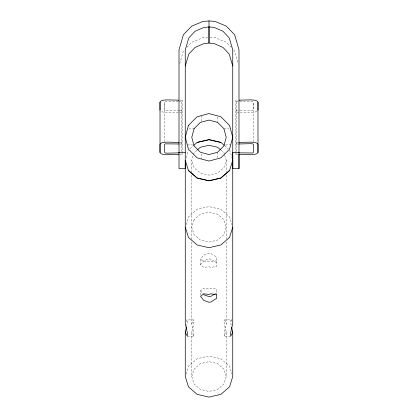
<?xml version="1.0" encoding="UTF-8"?>
<svg xmlns="http://www.w3.org/2000/svg" width="418" height="418" viewBox="0 0 418 418"><rect width="100%" height="100%" fill="white"/><g stroke="black" fill="none" stroke-linecap="round" stroke-linejoin="round"><path stroke-width="0.31" stroke-dasharray="2.09 1.57" d="M164.661 141.723L164.661 102.086L165.314 101.6L167.163 101.428L177.964 101.71M181.773 151.483L181.773 101.809L182.133 100.263L179.531 100.195M179.531 154.399L182.133 154.331L182.133 100.263M231.938 321.583L231.332 319.89L224.821 319.89L223.97 320.434L224.821 326.484L226.232 331.636L226.227 376.54L223.923 384.001L217.616 389.461L209 391.462L200.389 389.461L194.083 384.001L191.778 376.54L191.778 331.636L193.184 326.484L194.036 320.434L193.184 319.89L186.674 319.89L186.067 321.583M187.301 336.15L193.811 336.15L193.811 332.488L191.778 323.84L191.778 242.085M191.778 239.488L191.773 175.142M200.572 295.108L200.572 290.724L203.744 288.164L209.005 288.781L210.881 288.133L216.602 289.089L216.602 293.473M200.572 264.798L200.572 259.16L203.744 255.126L209.005 253.308L210.881 253.527L216.602 257.138L216.602 266.433L210.881 267.389L209.005 266.741L203.744 267.358L200.572 264.798L203.744 260.764L209.005 258.946L210.881 259.165L216.602 262.776M230.705 336.15L224.194 336.15L224.194 332.488L226.232 323.84L226.232 242.085M226.232 239.488L226.227 175.142M238.469 154.399L235.867 154.331L235.867 100.263L238.469 100.195M236.227 151.483L236.227 101.809L235.867 100.263M253.339 141.723L253.339 102.086L252.686 101.6L250.837 101.428L238.767 101.741M186.674 326.484L187.525 320.434L186.674 319.89M235.867 154.331L236.227 152.784M226.232 331.636L225.725 333.475L224.194 336.15M179.735 63.499L183.377 50.959L184.249 50.05M186.015 157.847L188.257 150.517M191.773 172.54L191.773 160.188L193.315 155.214M193.508 154.592L194.083 152.732L196.993 150.208M186.01 224.743L188.445 216.879L197.134 209.355L209.005 206.602L220.876 209.355L229.566 216.879L231.995 224.743M224.691 155.214L226.227 160.188L223.923 167.649L217.616 173.109L209 175.105L200.389 173.109L194.083 167.649L191.773 160.188M186.01 374.12L188.445 366.262L197.134 358.738L209.005 355.984L220.871 358.738L229.56 366.262L231.995 374.12M191.778 376.54L194.083 369.084L200.389 363.623L209.005 361.622L217.616 363.623L223.923 369.084L226.227 376.54M191.778 323.84L193.184 319.89M186.883 47.328L191.705 42.343L202.897 37.646L208.995 37.108M189.897 148.735L193.273 145.73M231.332 319.89L230.485 320.434L231.332 326.484M215.04 293.729L216.602 292.746M256.892 111.475L254.515 112.207L250.837 112.479L235.867 112.092L236.227 110.545L239.404 110.629M216.602 260.795L210.881 261.752L209.005 261.098L203.744 261.72L200.572 259.16M236.227 101.809L238.129 101.757M179.233 110.613L165.314 110.749L164.661 110.268L164.661 102.086M179.871 110.592L181.773 110.545L182.133 112.092L167.163 112.479L163.485 112.207L161.108 111.475M238.469 142.434L235.867 142.501L236.227 144.048L238.129 144.001M188.821 128.88L194.03 128.88M223.964 128.88L229.174 128.88M187.29 144.91L192.505 144.91M225.49 144.91L230.699 144.91M178.596 101.726L181.773 101.809M240.036 110.645L252.686 110.749L253.339 110.268L253.339 102.086M179.531 142.434L182.133 142.501L181.773 144.048L179.865 144.001M210.223 37.176L215.108 37.61L226.3 42.302L231.117 47.291M224.732 145.73L228.118 148.735M221.012 150.208L223.923 152.732L224.497 154.592M233.751 50.008L234.623 50.918L238.265 63.458M200.572 290.724L203.347 294.251M193.811 336.15L192.28 333.475L191.778 331.636M224.821 319.89L226.232 323.84M229.56 149.91L231.995 157.852M181.893 153.301L182.133 154.331M226.227 160.188L226.227 172.54M217.428 117.139L217.428 122.349M217.428 152.283L217.428 157.492M201.398 115.608L201.398 122.124M201.398 153.808L201.398 159.018M194.088 219.701L191.778 227.157L194.088 234.618L200.394 240.078L209.005 242.079L217.616 240.078L223.923 234.618L226.232 227.157L223.923 219.701L217.616 214.241L209.005 212.239L200.389 214.241L194.083 219.701"/><path stroke-width="0.63" d="M178.878 154.414L167.163 154.717L163.485 154.446L161.108 153.714L160.016 152.513L160.016 102.086L161.108 100.879L163.485 100.148L167.163 99.876L178.878 100.179M186.517 327.054L185.263 331.636L185.263 376.54L188.445 386.822L197.134 394.346L209 397.1L220.871 394.346L229.56 386.822L232.742 376.54L232.742 331.636L231.488 327.054M232.742 331.636L232.241 333.475L230.705 336.15L230.705 332.488L232.742 323.84L232.742 160.188L229.566 170.549L220.876 178.073L209.005 180.827L197.134 178.073L188.445 170.549L185.263 160.188L185.263 323.84L187.301 332.488L187.301 336.15L185.764 333.475L185.263 331.636M238.991 154.268L238.991 168.548L232.742 168.548L232.742 152.967M232.742 168.548L232.742 49.799L229.184 37.855L222.956 31.245L214.528 27.567L209.005 26.867L209.005 43.038L214.528 43.738L222.956 47.417L229.184 54.021L232.742 65.966M238.991 168.548L238.991 49.799L234.623 34.746L226.295 26.135L215.108 21.438L209.005 20.9L208.995 43.075L203.472 43.78L195.044 47.453L188.816 54.063L185.258 66.007M239.122 154.414L250.837 154.717L254.515 154.446L256.892 153.714L257.984 152.513L257.984 102.086L256.892 100.879L254.515 100.148L250.837 99.876L239.122 100.179M232.742 227.157L229.56 237.44L220.871 244.964L209 247.717L197.134 244.964L188.445 237.44L185.263 227.157M193.759 145.391L197.134 142.386L209 139.628L220.871 142.386L224.257 145.391M197.479 149.79L200.389 147.267L209 145.271L217.616 147.267L220.526 149.79M229.56 170.466L220.871 177.995L209 180.748L197.134 177.995L188.445 170.466M214.523 294.058L210.881 296.357L209.005 296.576L203.744 294.758M197.139 142.465L209.005 139.711L220.876 142.465M208.995 26.909L203.472 27.609L195.044 31.287L188.816 37.892L185.258 49.836L185.258 168.59L179.008 168.59L179.008 49.836L183.377 34.788L191.705 26.177L202.897 21.48L208.995 20.942M239.122 142.418L250.837 142.115L254.515 142.386L256.892 143.118L257.984 144.325L257.984 152.513M238.767 143.98L250.837 143.672L252.686 143.844L253.339 144.325L253.339 152.513L252.686 152.993L238.767 152.852M179.233 152.852L167.163 153.166L165.314 152.993L164.661 152.513L164.661 144.325L165.314 143.844L179.233 143.98M179.008 152.424L185.258 152.424M232.742 152.382L238.991 152.382M178.878 142.418L167.163 142.115L163.485 142.386L161.108 143.118L160.016 144.325L160.016 152.513M257.984 102.086L257.984 110.268M160.016 102.086L160.016 110.268M216.602 294.727L216.602 298.384L210.881 301.995L209.005 302.219L203.744 300.396L200.572 296.362L203.744 293.802L209.005 294.424L210.881 293.776L216.602 294.727M188.44 125.437L185.258 137.313L188.44 149.184L197.129 157.873L209 161.055L220.866 157.868L229.555 149.184L232.737 137.308L229.555 125.437L220.866 116.747L208.995 113.576L197.124 116.753L188.44 125.442M194.077 128.702L191.768 137.313L194.077 145.929L200.384 152.23L209 154.54L217.611 152.23L223.917 145.929L226.227 137.313L223.917 128.702L217.611 122.396L208.995 120.086L200.384 122.396L194.077 128.702"/></g></svg>
